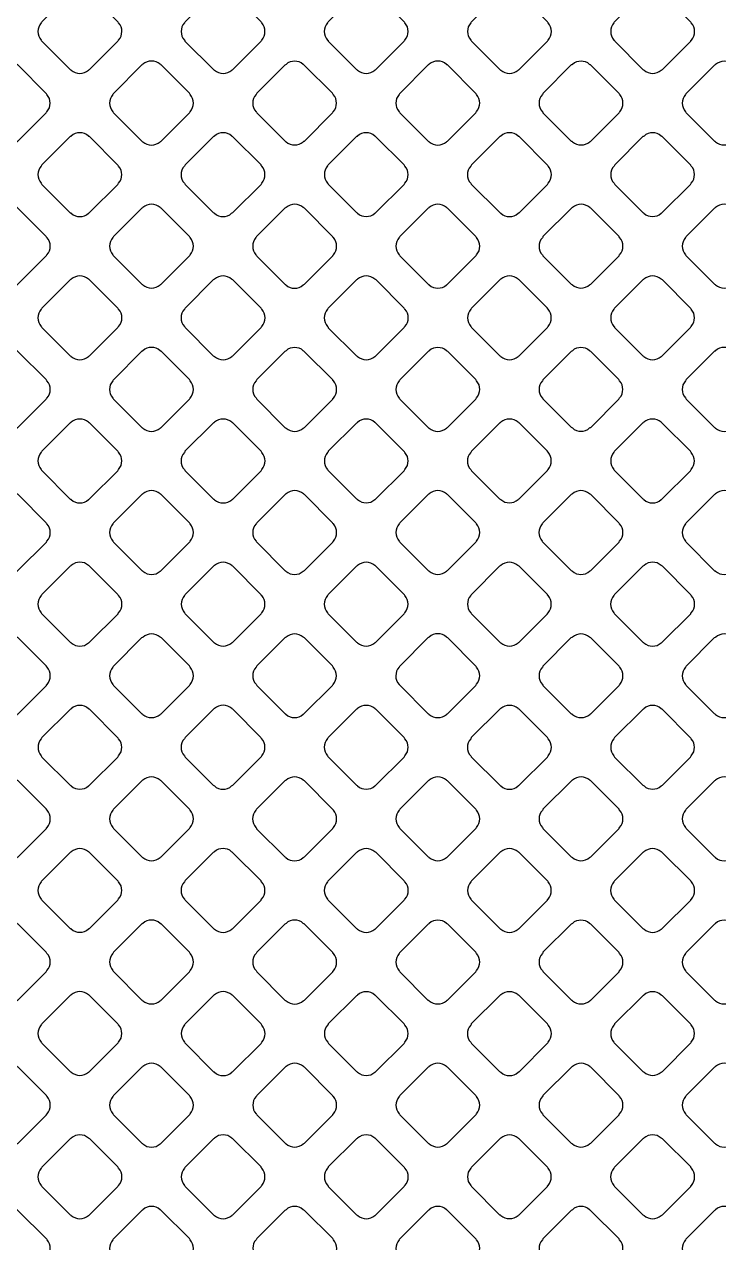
# Model space of a CAD drawing. Header units: millimetres. Extents: x 3440 to 3572, y 2 to 96.
# Drawn here: x 3533.933 to 3534.978, y 52.539 to 54.373 of the extents above; entities that cross this region are included whole.
import ezdxf

# ---------------------------------------------------------------- set-up
doc = ezdxf.new("R2010")
doc.units = ezdxf.units.MM
doc.header["$LTSCALE"] = 23.1
doc.layers.add('gbr-dxf', color=7, linetype='CONTINUOUS')

msp = doc.modelspace()

# ---------------------------------------------------------------- linework, layer by layer
at = {"layer": 'gbr-dxf', "linetype": 'Continuous'}
for points in [[(3533.9586, 54.3756, 0.378939), (3533.9586, 54.3497, -0.100154), (3533.9596, 54.348), (3534.0022, 54.3054, -0.095602), (3534.0038, 54.3045, 0.378747), (3534.0298, 54.3045, -0.09601), (3534.0314, 54.3054), (3534.0742, 54.3482, -0.095916), (3534.0751, 54.3498, 0.378952), (3534.0752, 54.3758, -0.09601), (3534.0742, 54.3774), (3534.0316, 54.42, -0.100093), (3534.0299, 54.421, 0.379112), (3534.004, 54.421, -0.096614), (3534.0023, 54.42), (3533.9596, 54.3773, -0.095895)], [(3534.1742, 54.3498, -0.082787), (3534.1751, 54.3484), (3534.2179, 54.3056, -0.096227), (3534.2195, 54.3046, 0.379422), (3534.2455, 54.3046, -0.095956), (3534.2471, 54.3056), (3534.2896, 54.3481, -0.096332), (3534.2906, 54.3497, 0.379308), (3534.2906, 54.3757, -0.095968), (3534.2896, 54.3773), (3534.247, 54.4199, -0.100093), (3534.2453, 54.4209, 0.378945), (3534.2194, 54.4209, -0.09657), (3534.2177, 54.4199), (3534.1752, 54.3774, -0.096423), (3534.1742, 54.3757, 0.378964)], [(3534.3897, 54.3757, 0.37947), (3534.3898, 54.3498, -0.100399), (3534.3908, 54.348), (3534.4333, 54.3055, -0.096627), (3534.4349, 54.3045, 0.379308), (3534.4608, 54.3045, -0.095862), (3534.4625, 54.3055), (3534.5052, 54.3482, -0.095916), (3534.5061, 54.3498, 0.379422), (3534.5061, 54.3758, -0.096723), (3534.5051, 54.3774), (3534.4626, 54.4199, -0.100519), (3534.4609, 54.4209, 0.379357), (3534.435, 54.4209, -0.096507), (3534.4333, 54.42), (3534.3907, 54.3774, -0.096527)], [(3534.6053, 54.3758, 0.37947), (3534.6053, 54.3498, -0.104392), (3534.6063, 54.348), (3534.6488, 54.3056, -0.10046), (3534.6505, 54.3046, 0.379451), (3534.6765, 54.3046, -0.096117), (3534.6781, 54.3055), (3534.7207, 54.3482, -0.095796), (3534.7217, 54.3498, 0.378633), (3534.7217, 54.3757, -0.091952), (3534.7207, 54.3773), (3534.678, 54.42, -0.095602), (3534.6764, 54.421, 0.378964), (3534.6505, 54.421, -0.095862), (3534.6488, 54.42), (3534.6063, 54.3774, -0.096423)], [(3534.8208, 54.3499, -0.108396), (3534.8219, 54.348), (3534.8643, 54.3055, -0.10417), (3534.8661, 54.3045, 0.379011), (3534.892, 54.3045, -0.09601), (3534.8937, 54.3055), (3534.9363, 54.3481, -0.096227), (3534.9373, 54.3497, 0.379422), (3534.9372, 54.3757, -0.104293), (3534.9362, 54.3775), (3534.8938, 54.4199, -0.108174), (3534.8919, 54.4209, 0.3795), (3534.866, 54.4209, -0.096614), (3534.8643, 54.4199), (3534.8218, 54.3774, -0.096539), (3534.8208, 54.3758, 0.378645)], [(3533.851, 54.242, -0.10047), (3533.852, 54.2403), (3533.8945, 54.1978, -0.096857), (3533.8962, 54.1968, 0.379237), (3533.9221, 54.1968, -0.096031), (3533.9237, 54.1978), (3533.9663, 54.2403, -0.096328), (3533.9672, 54.2419, 0.379465), (3533.9672, 54.2679, -0.096723), (3533.9663, 54.2696), (3533.9235, 54.3123, -0.083681), (3533.9221, 54.3132, 0.379731), (3533.8962, 54.3132, -0.096458), (3533.8945, 54.3122), (3533.852, 54.2696, -0.096627), (3533.851, 54.268, 0.379731)], [(3534.0664, 54.2679, 0.378889), (3534.0664, 54.242, -0.104099), (3534.0674, 54.2402), (3534.1099, 54.1977, -0.09979), (3534.1116, 54.1967, 0.379639), (3534.1376, 54.1967, -0.095956), (3534.1392, 54.1977), (3534.1819, 54.2403, -0.096332), (3534.1828, 54.242, 0.379451), (3534.1828, 54.2679, -0.10824), (3534.1818, 54.2698), (3534.1393, 54.3123, -0.095895), (3534.1377, 54.3133, 0.378645), (3534.1118, 54.3133, -0.096355), (3534.1101, 54.3123), (3534.0674, 54.2696, -0.096206)], [(3534.282, 54.242, -0.091954), (3534.283, 54.2405), (3534.3257, 54.1977, -0.087638), (3534.3272, 54.1968, 0.379308), (3534.3531, 54.1968, -0.095862), (3534.3548, 54.1978), (3534.3973, 54.2403, -0.095916), (3534.3983, 54.242, 0.378952), (3534.3983, 54.2679, -0.103884), (3534.3973, 54.2697), (3534.3547, 54.3122, -0.092398), (3534.3531, 54.3132, 0.37947), (3534.3272, 54.3132, -0.096723), (3534.3255, 54.3122), (3534.283, 54.2697, -0.096857), (3534.282, 54.268, 0.379731)], [(3534.4974, 54.2679, 0.379605), (3534.4974, 54.242, -0.092348), (3534.4984, 54.2404), (3534.5412, 54.1976, -0.088202), (3534.5426, 54.1967, 0.37981), (3534.5686, 54.1967, -0.095956), (3534.5702, 54.1977), (3534.613, 54.2404, -0.096332), (3534.6139, 54.2421, 0.37981), (3534.6139, 54.268, -0.088442), (3534.613, 54.2695), (3534.5703, 54.3123, -0.092898), (3534.5687, 54.3132, 0.379297), (3534.5428, 54.3133, -0.096367), (3534.5411, 54.3123), (3534.4984, 54.2696, -0.096328)], [(3534.713, 54.2679, 0.379347), (3534.713, 54.242, -0.091954), (3534.714, 54.2404), (3534.7566, 54.1978, -0.104264), (3534.7584, 54.1968, 0.379451), (3534.7843, 54.1968, -0.096117), (3534.786, 54.1977), (3534.8286, 54.2404, -0.095895), (3534.8295, 54.242, 0.378647), (3534.8295, 54.2679, -0.087248), (3534.8286, 54.2694), (3534.7857, 54.3123, -0.091631), (3534.7842, 54.3132, 0.378338), (3534.7583, 54.3132, -0.096377), (3534.7566, 54.3123), (3534.714, 54.2696, -0.096539)], [(3534.9286, 54.242, -0.100428), (3534.9296, 54.2403), (3534.9721, 54.1978, -0.096842), (3534.9738, 54.1968, 0.379465), (3534.9997, 54.1968, -0.096103), (3535.0014, 54.1978), (3535.044, 54.2404, -0.095819), (3535.045, 54.2421, 0.37981), (3535.045, 54.268, -0.096458), (3535.044, 54.2697), (3535.0015, 54.3121, -0.100824), (3534.9998, 54.3131, 0.379731), (3534.9739, 54.3131, -0.096723), (3534.9722, 54.3122), (3534.9296, 54.2696, -0.096857), (3534.9286, 54.2679, 0.379297)], [(3533.9587, 54.1343, -0.096259), (3533.9597, 54.1326), (3534.0024, 54.0899, -0.092187), (3534.0039, 54.089, 0.379201), (3534.0299, 54.089, -0.095956), (3534.0315, 54.09), (3534.0741, 54.1326, -0.096332), (3534.0751, 54.1342, 0.37981), (3534.0751, 54.1602, -0.084073), (3534.0742, 54.1616), (3534.0313, 54.2045, -0.088334), (3534.0298, 54.2054, 0.379357), (3534.0039, 54.2054, -0.096507), (3534.0023, 54.2044), (3533.9597, 54.1619, -0.096527), (3533.9587, 54.1602, 0.379112)], [(3534.1742, 54.1342, -0.107999), (3534.1753, 54.1324), (3534.2176, 54.0901, -0.104691), (3534.2194, 54.089, 0.379237), (3534.2453, 54.089, -0.09601), (3534.247, 54.09), (3534.2896, 54.1326, -0.096227), (3534.2906, 54.1343, 0.379465), (3534.2906, 54.1602, -0.104293), (3534.2896, 54.162), (3534.2473, 54.2043, -0.108174), (3534.2454, 54.2054, 0.379731), (3534.2194, 54.2054, -0.096723), (3534.2178, 54.2044), (3534.1752, 54.1619, -0.096857), (3534.1742, 54.1602, 0.379731)], [(3534.3898, 54.1603, 0.378889), (3534.3898, 54.1343, -0.096117), (3534.3908, 54.1327), (3534.4334, 54.09, -0.092126), (3534.435, 54.0891, 0.379413), (3534.4609, 54.0891, -0.096367), (3534.4626, 54.09), (3534.5051, 54.1326, -0.095895), (3534.5061, 54.1342, 0.379201), (3534.5061, 54.1602, -0.10047), (3534.5051, 54.1619), (3534.4626, 54.2043, -0.10399), (3534.4608, 54.2054, 0.379297), (3534.4349, 54.2054, -0.096367), (3534.4332, 54.2044), (3534.3907, 54.1619, -0.095997)], [(3534.6052, 54.1342, -0.087784), (3534.6061, 54.1327), (3534.6488, 54.09, -0.100151), (3534.6505, 54.089, 0.37981), (3534.6765, 54.089, -0.095956), (3534.6781, 54.0899), (3534.7208, 54.1326, -0.096332), (3534.7217, 54.1342, 0.37981), (3534.7217, 54.1602, -0.092523), (3534.7208, 54.1617), (3534.6781, 54.2044, -0.096857), (3534.6765, 54.2054, 0.379731), (3534.6505, 54.2054, -0.096458), (3534.6488, 54.2044), (3534.6062, 54.1618, -0.096627), (3534.6052, 54.1601, 0.379731)], [(3534.8209, 54.1602, 0.37947), (3534.8209, 54.1342, -0.104392), (3534.8219, 54.1324), (3534.8643, 54.0901, -0.100151), (3534.866, 54.0891, 0.37981), (3534.892, 54.0891, -0.095956), (3534.8936, 54.09), (3534.9362, 54.1326, -0.096332), (3534.9372, 54.1343, 0.379092), (3534.9372, 54.1602, -0.09119), (3534.9363, 54.1617), (3534.8936, 54.2044, -0.095488), (3534.892, 54.2054, 0.37905), (3534.8661, 54.2054, -0.095968), (3534.8644, 54.2044), (3534.8219, 54.1618, -0.096857)], [(3533.8509, 54.0524, 0.379605), (3533.8509, 54.0265, -0.096625), (3533.8519, 54.0248), (3533.8945, 53.9822, -0.092233), (3533.8961, 53.9812, 0.37981), (3533.9221, 53.9812, -0.095956), (3533.9237, 53.9822), (3533.9663, 54.0248, -0.096332), (3533.9673, 54.0265, 0.37981), (3533.9673, 54.0524, -0.10047), (3533.9663, 54.0542), (3533.9237, 54.0968, -0.088202), (3533.9222, 54.0977, 0.379297), (3533.8962, 54.0977, -0.096217), (3533.8946, 54.0968), (3533.8519, 54.0541, -0.096527)], [(3534.0665, 54.0525, 0.37947), (3534.0665, 54.0265, -0.100399), (3534.0675, 54.0248), (3534.11, 53.9823, -0.096627), (3534.1117, 53.9813, 0.379308), (3534.1376, 53.9813, -0.095862), (3534.1393, 53.9823), (3534.1818, 54.0248, -0.095916), (3534.1828, 54.0264, 0.379422), (3534.1828, 54.0524, -0.096723), (3534.1818, 54.054), (3534.139, 54.0968, -0.083681), (3534.1376, 54.0976, 0.379357), (3534.1117, 54.0977, -0.096507), (3534.1101, 54.0967), (3534.0675, 54.0541, -0.096527)], [(3534.2819, 54.0524, 0.37947), (3534.2819, 54.0265, -0.103917), (3534.283, 54.0247), (3534.3254, 53.9822, -0.10046), (3534.3271, 53.9812, 0.37981), (3534.3531, 53.9812, -0.096625), (3534.3548, 53.9822), (3534.3974, 54.0248, -0.096111), (3534.3984, 54.0265, 0.379308), (3534.3984, 54.0524, -0.108121), (3534.3973, 54.0543), (3534.3548, 54.0968, -0.096527), (3534.3532, 54.0977, 0.379), (3534.3273, 54.0978, -0.095862), (3534.3256, 54.0968), (3534.2829, 54.0541, -0.096328)], [(3534.4975, 54.0265, -0.087613), (3534.4984, 54.025), (3534.5414, 53.982, -0.083), (3534.5428, 53.9812, 0.37889), (3534.5687, 53.9812, -0.096117), (3534.5704, 53.9822), (3534.613, 54.0248, -0.095895), (3534.614, 54.0264, 0.379201), (3534.6139, 54.0524, -0.092348), (3534.613, 54.0539), (3534.5703, 54.0966, -0.096111), (3534.5687, 54.0976, 0.379731), (3534.5427, 54.0976, -0.096458), (3534.541, 54.0966), (3534.4985, 54.0541, -0.096627), (3534.4975, 54.0525, 0.3795)], [(3534.713, 54.0263, -0.087848), (3534.7139, 54.0249), (3534.7565, 53.9823, -0.10046), (3534.7582, 53.9813, 0.37981), (3534.7842, 53.9813, -0.096625), (3534.7858, 53.9822), (3534.8285, 54.0249, -0.096111), (3534.8294, 54.0265, 0.37981), (3534.8294, 54.0525, -0.092418), (3534.8285, 54.0541), (3534.7859, 54.0966, -0.096857), (3534.7843, 54.0976, 0.379731), (3534.7583, 54.0976, -0.096458), (3534.7567, 54.0966), (3534.714, 54.054, -0.096627), (3534.713, 54.0523, 0.379731)], [(3534.9285, 54.0524, 0.379347), (3534.9286, 54.0265, -0.096625), (3534.9295, 54.0248), (3534.9721, 53.9823, -0.092233), (3534.9737, 53.9813, 0.379308), (3534.9996, 53.9813, -0.09601), (3535.0013, 53.9823), (3535.044, 54.025, -0.096227), (3535.045, 54.0266, 0.37874), (3535.045, 54.0526, -0.08282), (3535.0441, 54.0539), (3535.0012, 54.0968, -0.087742), (3534.9997, 54.0977, 0.378338), (3534.9738, 54.0977, -0.096025), (3534.9722, 54.0968), (3534.9295, 54.0541, -0.095895)], [(3533.9586, 53.9446, 0.379249), (3533.9587, 53.9187, -0.092348), (3533.9596, 53.9171), (3534.0023, 53.8744, -0.088334), (3534.0038, 53.8735, 0.379237), (3534.0298, 53.8734, -0.096031), (3534.0314, 53.8744), (3534.0742, 53.9172, -0.095585), (3534.0752, 53.9188, 0.379011), (3534.0752, 53.9447, -0.087946), (3534.0742, 53.9462), (3534.0315, 53.989, -0.092398), (3534.0299, 53.9899, 0.379112), (3534.004, 53.9899, -0.096614), (3534.0023, 53.989), (3533.9596, 53.9463, -0.096195)], [(3534.1742, 53.9447, 0.379605), (3534.1742, 53.9187, -0.092348), (3534.1752, 53.9172), (3534.2177, 53.8746, -0.10399), (3534.2195, 53.8736, 0.37981), (3534.2455, 53.8736, -0.095956), (3534.2471, 53.8745), (3534.2896, 53.917, -0.096332), (3534.2906, 53.9187, 0.37981), (3534.2906, 53.9447, -0.088442), (3534.2897, 53.9461), (3534.2469, 53.9889, -0.092898), (3534.2453, 53.9899, 0.379297), (3534.2194, 53.9899, -0.096367), (3534.2177, 53.9889), (3534.1752, 53.9463, -0.096328)], [(3534.3897, 53.9447, 0.37947), (3534.3898, 53.9187, -0.107999), (3534.3908, 53.9168), (3534.4332, 53.8745, -0.104264), (3534.435, 53.8734, 0.37981), (3534.461, 53.8734, -0.096625), (3534.4626, 53.8744), (3534.5052, 53.917, -0.096111), (3534.5062, 53.9187, 0.379308), (3534.5062, 53.9446, -0.104256), (3534.5052, 53.9464), (3534.4628, 53.9888, -0.108196), (3534.4609, 53.9899, 0.379), (3534.435, 53.9899, -0.095968), (3534.4333, 53.9889), (3534.3907, 53.9463, -0.096527)], [(3534.6053, 53.9187, -0.083226), (3534.6062, 53.9173), (3534.6489, 53.8745, -0.095895), (3534.6506, 53.8735, 0.378747), (3534.6765, 53.8735, -0.09601), (3534.6781, 53.8745), (3534.7207, 53.9171, -0.096227), (3534.7216, 53.9187, 0.379422), (3534.7216, 53.9447, -0.096458), (3534.7206, 53.9463), (3534.6782, 53.9888, -0.100499), (3534.6765, 53.9898, 0.379731), (3534.6505, 53.9898, -0.096458), (3534.6488, 53.9888), (3534.6063, 53.9463, -0.096627), (3534.6053, 53.9446, 0.3795)], [(3534.8208, 53.9447, 0.378939), (3534.8208, 53.9187, -0.100082), (3534.8218, 53.917), (3534.8643, 53.8745, -0.096227), (3534.8659, 53.8735, 0.379201), (3534.8919, 53.8735, -0.095956), (3534.8935, 53.8745), (3534.9361, 53.9171, -0.096111), (3534.9371, 53.9188, 0.37981), (3534.9371, 53.9448, -0.096458), (3534.9361, 53.9464), (3534.8937, 53.9889, -0.100824), (3534.8919, 53.9899, 0.3795), (3534.866, 53.9899, -0.096614), (3534.8643, 53.9889), (3534.8217, 53.9463, -0.096539)], [(3533.851, 53.811, -0.09253), (3533.8519, 53.8094), (3533.8947, 53.7667, -0.088207), (3533.8962, 53.7658, 0.379308), (3533.9221, 53.7658, -0.095862), (3533.9237, 53.7667), (3533.9663, 53.8093, -0.095916), (3533.9673, 53.8109, 0.378952), (3533.9673, 53.8368, -0.103884), (3533.9662, 53.8386), (3533.9237, 53.8812, -0.092398), (3533.9221, 53.8821, 0.37947), (3533.8962, 53.8821, -0.096723), (3533.8945, 53.8811), (3533.852, 53.8386, -0.096857), (3533.851, 53.837, 0.379731)], [(3534.0664, 53.8369, 0.37947), (3534.0664, 53.8109, -0.096625), (3534.0674, 53.8093), (3534.1101, 53.7666, -0.092233), (3534.1116, 53.7657, 0.37981), (3534.1376, 53.7657, -0.095956), (3534.1392, 53.7667), (3534.1819, 53.8093, -0.096332), (3534.1828, 53.8109, 0.379308), (3534.1829, 53.8369, -0.100076), (3534.1819, 53.8386), (3534.1392, 53.8813, -0.087865), (3534.1377, 53.8822, 0.379), (3534.1117, 53.8822, -0.095968), (3534.1101, 53.8813), (3534.0674, 53.8385, -0.096423)], [(3534.282, 53.811, -0.10047), (3534.283, 53.8093), (3534.3256, 53.7667, -0.096111), (3534.3273, 53.7657, 0.37981), (3534.3532, 53.7657, -0.095956), (3534.3549, 53.7667), (3534.3974, 53.8092, -0.096332), (3534.3984, 53.8108, 0.37981), (3534.3984, 53.8368, -0.096723), (3534.3974, 53.8384), (3534.3546, 53.8812, -0.083681), (3534.3532, 53.8821, 0.379731), (3534.3272, 53.8821, -0.096458), (3534.3255, 53.8811), (3534.283, 53.8386, -0.096627), (3534.282, 53.837, 0.379731)], [(3534.4975, 53.8368, 0.37947), (3534.4975, 53.8108, -0.099964), (3534.4985, 53.8091), (3534.541, 53.7667, -0.096111), (3534.5426, 53.7657, 0.37981), (3534.5686, 53.7657, -0.095956), (3534.5702, 53.7667), (3534.613, 53.8094, -0.096332), (3534.6139, 53.811, 0.379308), (3534.614, 53.837, -0.095968), (3534.613, 53.8386), (3534.5705, 53.8811, -0.10077), (3534.5688, 53.8821, 0.379), (3534.5428, 53.8821, -0.095968), (3534.5412, 53.8812), (3534.4985, 53.8384, -0.096527)], [(3534.713, 53.8369, 0.379249), (3534.713, 53.8109, -0.083317), (3534.7139, 53.8095), (3534.7566, 53.7669, -0.096111), (3534.7582, 53.7659, 0.379308), (3534.7842, 53.7659, -0.09601), (3534.7858, 53.7668), (3534.8284, 53.8094, -0.095916), (3534.8293, 53.811, 0.379422), (3534.8293, 53.837, -0.096625), (3534.8283, 53.8386), (3534.7859, 53.8811, -0.100476), (3534.7841, 53.8821, 0.3795), (3534.7582, 53.8821, -0.096614), (3534.7565, 53.8811), (3534.714, 53.8385, -0.096195)], [(3534.9284, 53.8369, 0.378939), (3534.9284, 53.811, -0.092029), (3534.9294, 53.8094), (3534.9722, 53.7666, -0.087648), (3534.9737, 53.7657, 0.379201), (3534.9996, 53.7657, -0.095956), (3535.0013, 53.7667), (3535.044, 53.8094, -0.096332), (3535.045, 53.811, 0.37981), (3535.045, 53.837, -0.088442), (3535.0441, 53.8385), (3535.0013, 53.8813, -0.092289), (3534.9997, 53.8822, 0.3795), (3534.9737, 53.8822, -0.096614), (3534.9721, 53.8813), (3534.9294, 53.8386, -0.096195)], [(3533.9587, 53.7292, 0.379605), (3533.9587, 53.7032, -0.088014), (3533.9596, 53.7017), (3534.0025, 53.6589, -0.083733), (3534.0039, 53.658, 0.37981), (3534.0299, 53.658, -0.096625), (3534.0315, 53.659), (3534.0741, 53.7015, -0.096111), (3534.0751, 53.7032, 0.37981), (3534.0751, 53.7292, -0.09253), (3534.0741, 53.7307), (3534.0315, 53.7734, -0.096627), (3534.0298, 53.7744, 0.379297), (3534.0039, 53.7744, -0.096355), (3534.0023, 53.7734), (3533.9597, 53.7308, -0.096423)], [(3534.1742, 53.7031, -0.087784), (3534.1751, 53.7016), (3534.2178, 53.6589, -0.100151), (3534.2195, 53.6579, 0.37981), (3534.2455, 53.6579, -0.095956), (3534.2471, 53.6589), (3534.2897, 53.7015, -0.096332), (3534.2907, 53.7032, 0.37981), (3534.2907, 53.7291, -0.092348), (3534.2898, 53.7307), (3534.2471, 53.7734, -0.096111), (3534.2454, 53.7744, 0.379731), (3534.2194, 53.7744, -0.096458), (3534.2178, 53.7734), (3534.1751, 53.7307, -0.096627), (3534.1742, 53.7291, 0.379731)], [(3534.3898, 53.7031, -0.092139), (3534.3907, 53.7016), (3534.4332, 53.6591, -0.104264), (3534.435, 53.6581, 0.37981), (3534.461, 53.6581, -0.096625), (3534.4626, 53.659), (3534.5051, 53.7015, -0.096111), (3534.5061, 53.7032, 0.37981), (3534.5061, 53.7291, -0.088014), (3534.5052, 53.7306), (3534.4625, 53.7733, -0.092623), (3534.4609, 53.7743, 0.379731), (3534.435, 53.7743, -0.096458), (3534.4333, 53.7733), (3534.3908, 53.7307, -0.096627), (3534.3898, 53.7291, 0.379731)], [(3534.6052, 53.7031, -0.096625), (3534.6062, 53.7015), (3534.6485, 53.6591, -0.107961), (3534.6504, 53.6581, 0.37981), (3534.6764, 53.6581, -0.095956), (3534.678, 53.659), (3534.7206, 53.7017, -0.096332), (3534.7216, 53.7033, 0.37981), (3534.7216, 53.7293, -0.10047), (3534.7206, 53.731), (3534.6782, 53.7734, -0.10399), (3534.6765, 53.7744, 0.379731), (3534.6505, 53.7744, -0.096458), (3534.6488, 53.7734), (3534.6062, 53.7307, -0.096627), (3534.6052, 53.7291, 0.379731)], [(3534.8208, 53.7033, -0.096625), (3534.8218, 53.7017), (3534.8645, 53.659, -0.092072), (3534.866, 53.658, 0.379451), (3534.892, 53.658, -0.096117), (3534.8936, 53.659), (3534.9362, 53.7015, -0.095796), (3534.9371, 53.7032, 0.378779), (3534.9371, 53.7291, -0.099971), (3534.9361, 53.7308), (3534.8936, 53.7733, -0.104677), (3534.8918, 53.7744, 0.37947), (3534.8659, 53.7744, -0.096458), (3534.8642, 53.7734), (3534.8218, 53.7309, -0.096627), (3534.8208, 53.7293, 0.379731)], [(3533.8509, 53.6214, 0.379605), (3533.8509, 53.5954, -0.103917), (3533.8519, 53.5936), (3533.8944, 53.5512, -0.10046), (3533.8961, 53.5502, 0.379451), (3533.9221, 53.5502, -0.096117), (3533.9237, 53.5511), (3533.9664, 53.5938, -0.095796), (3533.9673, 53.5954, 0.37889), (3533.9673, 53.6214, -0.107922), (3533.9663, 53.6232), (3533.9238, 53.6657, -0.095796), (3533.9222, 53.6667, 0.378645), (3533.8962, 53.6667, -0.09657), (3533.8946, 53.6657), (3533.8519, 53.623, -0.096423)], [(3534.0665, 53.5955, -0.09253), (3534.0675, 53.5939), (3534.1103, 53.5511, -0.088207), (3534.1118, 53.5502, 0.37981), (3534.1377, 53.5502, -0.096625), (3534.1394, 53.5512), (3534.1819, 53.5937, -0.096111), (3534.1828, 53.5953, 0.37981), (3534.1828, 53.6213, -0.104293), (3534.1818, 53.6231), (3534.1392, 53.6657, -0.092289), (3534.1376, 53.6666, 0.379731), (3534.1117, 53.6666, -0.096723), (3534.11, 53.6656), (3534.0675, 53.6231, -0.096857), (3534.0665, 53.6214, 0.379731)], [(3534.282, 53.5953, -0.096625), (3534.283, 53.5937), (3534.3256, 53.5511, -0.092072), (3534.3271, 53.5502, 0.37981), (3534.3531, 53.5502, -0.096625), (3534.3548, 53.5512), (3534.3974, 53.5938, -0.096111), (3534.3984, 53.5954, 0.37981), (3534.3984, 53.6214, -0.100585), (3534.3973, 53.6231), (3534.3548, 53.6657, -0.088202), (3534.3533, 53.6666, 0.379731), (3534.3273, 53.6666, -0.096458), (3534.3257, 53.6656), (3534.283, 53.623, -0.096627), (3534.282, 53.6213, 0.379731)], [(3534.4975, 53.6214, 0.378939), (3534.4975, 53.5955, -0.096117), (3534.4985, 53.5938), (3534.5411, 53.5512, -0.092187), (3534.5427, 53.5503, 0.379201), (3534.5686, 53.5503, -0.095956), (3534.5702, 53.5513), (3534.6128, 53.5939, -0.096111), (3534.6138, 53.5955, 0.37981), (3534.6138, 53.6215, -0.083792), (3534.6129, 53.6229), (3534.5701, 53.6657, -0.088207), (3534.5687, 53.6666, 0.3795), (3534.5427, 53.6666, -0.096614), (3534.5411, 53.6656), (3534.4985, 53.623, -0.096539)], [(3534.7129, 53.5954, -0.096625), (3534.7139, 53.5938), (3534.7564, 53.5513, -0.107817), (3534.7582, 53.5502, 0.37981), (3534.7842, 53.5502, -0.096625), (3534.7858, 53.5512), (3534.8285, 53.5938, -0.096111), (3534.8294, 53.5955, 0.37981), (3534.8294, 53.6214, -0.100399), (3534.8284, 53.6232), (3534.7859, 53.6657, -0.10437), (3534.7841, 53.6667, 0.379731), (3534.7582, 53.6667, -0.096458), (3534.7565, 53.6657), (3534.7139, 53.623, -0.096627), (3534.7129, 53.6214, 0.379731)], [(3534.9286, 53.5954, -0.087784), (3534.9295, 53.594), (3534.9724, 53.551, -0.083651), (3534.9738, 53.5502, 0.37981), (3534.9998, 53.5502, -0.095956), (3535.0014, 53.5511), (3535.044, 53.5937, -0.096332), (3535.045, 53.5954, 0.37981), (3535.045, 53.6213, -0.092348), (3535.044, 53.6229), (3535.0013, 53.6656, -0.096111), (3534.9997, 53.6666, 0.379731), (3534.9737, 53.6666, -0.096458), (3534.9721, 53.6656), (3534.9295, 53.6231, -0.096627), (3534.9286, 53.6214, 0.379731)], [(3533.9586, 53.5136, 0.37947), (3533.9587, 53.4876, -0.099964), (3533.9597, 53.4859), (3534.0022, 53.4433, -0.09904), (3534.0039, 53.4423, 0.378858), (3534.0299, 53.4423, -0.095527), (3534.0315, 53.4433), (3534.0743, 53.4861, -0.095796), (3534.0752, 53.4877, 0.379292), (3534.0752, 53.5136, -0.096625), (3534.0742, 53.5153), (3534.0316, 53.5579, -0.100151), (3534.0299, 53.5589, 0.379357), (3534.004, 53.5589, -0.096507), (3534.0023, 53.5579), (3533.9596, 53.5152, -0.096527)], [(3534.1743, 53.4877, -0.095866), (3534.1753, 53.4861), (3534.2179, 53.4435, -0.095602), (3534.2195, 53.4425, 0.378906), (3534.2454, 53.4425, -0.095506), (3534.2471, 53.4435), (3534.2896, 53.486, -0.095796), (3534.2906, 53.4876, 0.379292), (3534.2906, 53.5136, -0.100902), (3534.2895, 53.5153), (3534.2472, 53.5577, -0.104691), (3534.2454, 53.5587, 0.379731), (3534.2194, 53.5587, -0.096723), (3534.2178, 53.5577), (3534.1753, 53.5153, -0.096857), (3534.1744, 53.5136, 0.379412)], [(3534.3897, 53.4877, -0.099534), (3534.3907, 53.486), (3534.4333, 53.4434, -0.091364), (3534.4349, 53.4425, 0.378943), (3534.4608, 53.4425, -0.09527), (3534.4624, 53.4434), (3534.5051, 53.4862, -0.095798), (3534.5061, 53.4878, 0.378386), (3534.5061, 53.5137, -0.096238), (3534.5051, 53.5153), (3534.4626, 53.5578, -0.10077), (3534.4609, 53.5588, 0.379), (3534.435, 53.5589, -0.095968), (3534.4333, 53.5579), (3534.3907, 53.5153, -0.096527), (3534.3897, 53.5136, 0.379023)], [(3534.6052, 53.4878, -0.103681), (3534.6062, 53.4861), (3534.6488, 53.4435, -0.103498), (3534.6506, 53.4425, 0.378906), (3534.6765, 53.4425, -0.095506), (3534.6781, 53.4435), (3534.7206, 53.486, -0.095796), (3534.7216, 53.4876, 0.379292), (3534.7216, 53.5136, -0.092636), (3534.7206, 53.5152), (3534.6779, 53.5579, -0.096627), (3534.6763, 53.5588, 0.3795), (3534.6503, 53.5588, -0.096614), (3534.6487, 53.5579), (3534.6062, 53.5154, -0.096527), (3534.6052, 53.5137, 0.378364)], [(3534.8207, 53.4877, -0.103506), (3534.8218, 53.4859), (3534.8643, 53.4433, -0.09904), (3534.866, 53.4423, 0.378894), (3534.892, 53.4423, -0.095506), (3534.8936, 53.4433), (3534.9363, 53.486, -0.095796), (3534.9372, 53.4876, 0.379292), (3534.9372, 53.5136, -0.108361), (3534.9362, 53.5154), (3534.8937, 53.5579, -0.096857), (3534.892, 53.5589, 0.379357), (3534.8661, 53.5589, -0.096507), (3534.8644, 53.558), (3534.8217, 53.5153, -0.096527), (3534.8207, 53.5136, 0.379023)], [(3533.8509, 53.3799, -0.091558), (3533.8519, 53.3783), (3533.8945, 53.3357, -0.104018), (3533.8963, 53.3347, 0.379731), (3533.9223, 53.3347, -0.095865), (3533.9239, 53.3357), (3533.9664, 53.3782, -0.095628), (3533.9674, 53.3798, 0.379731), (3533.9674, 53.4058, -0.087748), (3533.9664, 53.4073), (3533.924, 53.4497, -0.095886), (3533.922, 53.4509, 0.379617), (3533.8962, 53.4509, -0.099022), (3533.8941, 53.4497), (3533.8519, 53.4075, -0.096266), (3533.8509, 53.4059, 0.379731)], [(3534.0665, 53.3798, -0.103612), (3534.0675, 53.378), (3534.1099, 53.3357, -0.09979), (3534.1116, 53.3347, 0.379731), (3534.1376, 53.3347, -0.09572), (3534.1392, 53.3356), (3534.1819, 53.3783, -0.095916), (3534.1828, 53.3799, 0.379731), (3534.1828, 53.4059, -0.107762), (3534.1818, 53.4077), (3534.1398, 53.4497, -0.098954), (3534.1377, 53.451, 0.379525), (3534.1119, 53.451, -0.099214), (3534.1098, 53.4497), (3534.0675, 53.4074, -0.096266), (3534.0665, 53.4058, 0.379731)], [(3534.282, 53.38, -0.091663), (3534.283, 53.3784), (3534.3257, 53.3357, -0.086956), (3534.3271, 53.3348, 0.379731), (3534.3531, 53.3348, -0.095756), (3534.3547, 53.3358), (3534.3973, 53.3783, -0.095628), (3534.3982, 53.3799, 0.379731), (3534.3982, 53.4059, -0.104215), (3534.3972, 53.4077), (3534.3551, 53.4498, -0.095886), (3534.3531, 53.451, 0.379525), (3534.3273, 53.451, -0.099214), (3534.3252, 53.4497), (3534.283, 53.4076, -0.096266), (3534.282, 53.4059, 0.379731)], [(3534.4973, 53.3799, -0.08701), (3534.4983, 53.3785), (3534.541, 53.3357, -0.099696), (3534.5427, 53.3347, 0.379287), (3534.5687, 53.3347, -0.095612), (3534.5703, 53.3357), (3534.613, 53.3783, -0.095602), (3534.6139, 53.38, 0.379293), (3534.6139, 53.4059, -0.091954), (3534.613, 53.4075), (3534.5705, 53.4499, -0.091168), (3534.5686, 53.4511, 0.379961), (3534.5427, 53.4511, -0.092718), (3534.5407, 53.4499), (3534.4983, 53.4075, -0.096111), (3534.4974, 53.4059, 0.379289)], [(3534.713, 53.3799, -0.091558), (3534.714, 53.3783), (3534.7566, 53.3357, -0.104584), (3534.7584, 53.3347, 0.379672), (3534.7843, 53.3347, -0.095612), (3534.7859, 53.3357), (3534.8285, 53.3782, -0.095602), (3534.8295, 53.3798, 0.378906), (3534.8295, 53.4058, -0.087191), (3534.8286, 53.4073), (3534.786, 53.4498, -0.093481), (3534.784, 53.451, 0.378975), (3534.7583, 53.4509, -0.099382), (3534.7561, 53.4497), (3534.714, 53.4075, -0.096266), (3534.713, 53.4059, 0.379731)], [(3534.9285, 53.4057, 0.379293), (3534.9285, 53.3798, -0.096119), (3534.9295, 53.3781), (3534.9719, 53.3358, -0.107475), (3534.9737, 53.3347, 0.379731), (3534.9997, 53.3347, -0.09572), (3535.0014, 53.3357), (3535.044, 53.3783, -0.096214), (3535.045, 53.38, 0.379672), (3535.045, 53.4059, -0.099645), (3535.044, 53.4076), (3535.0019, 53.4497, -0.105033), (3534.9997, 53.4509, 0.378431), (3534.974, 53.451, -0.098463), (3534.9718, 53.4497), (3534.9295, 53.4074, -0.095796)], [(3533.9588, 53.2721, -0.091663), (3533.9597, 53.2705), (3534.0022, 53.228, -0.103446), (3534.004, 53.227, 0.379731), (3534.0299, 53.227, -0.096265), (3534.0316, 53.228), (3534.0741, 53.2705, -0.095916), (3534.0751, 53.2721, 0.379731), (3534.0751, 53.2981, -0.087549), (3534.0741, 53.2996), (3534.0315, 53.3423, -0.091913), (3534.0299, 53.3432, 0.379731), (3534.0039, 53.3432, -0.09572), (3534.0023, 53.3422), (3533.9597, 53.2997, -0.096266), (3533.9588, 53.2981, 0.379731)], [(3534.1742, 53.2721, -0.103506), (3534.1752, 53.2704), (3534.2176, 53.2279, -0.100039), (3534.2193, 53.2269, 0.379287), (3534.2453, 53.2269, -0.095612), (3534.2469, 53.2279), (3534.2896, 53.2706, -0.095394), (3534.2906, 53.2722, 0.379293), (3534.2905, 53.2982, -0.107426), (3534.2895, 53.3), (3534.2471, 53.3424, -0.095958), (3534.2455, 53.3434, 0.379731), (3534.2195, 53.3434, -0.09572), (3534.2179, 53.3424), (3534.1752, 53.2997, -0.096332), (3534.1742, 53.2981, 0.379289)], [(3534.3897, 53.2723, -0.096265), (3534.3907, 53.2706), (3534.4334, 53.2279, -0.091703), (3534.435, 53.227, 0.379731), (3534.461, 53.227, -0.096265), (3534.4626, 53.228), (3534.5051, 53.2705, -0.095916), (3534.5061, 53.2721, 0.379731), (3534.5061, 53.2981, -0.100082), (3534.5051, 53.2998), (3534.4626, 53.3423, -0.103868), (3534.4608, 53.3433, 0.379731), (3534.4348, 53.3433, -0.096265), (3534.4332, 53.3423), (3534.3907, 53.2999, -0.095916), (3534.3897, 53.2983, 0.379731)], [(3534.6052, 53.2721, -0.087343), (3534.6061, 53.2706), (3534.6488, 53.2279, -0.099711), (3534.6506, 53.2269, 0.379293), (3534.6765, 53.2269, -0.095956), (3534.6781, 53.2279), (3534.7208, 53.2705, -0.096266), (3534.7217, 53.2721, 0.379731), (3534.7217, 53.2981, -0.091558), (3534.7208, 53.2997), (3534.6781, 53.3424, -0.096332), (3534.6765, 53.3433, 0.379289), (3534.6505, 53.3434, -0.095506), (3534.6489, 53.3424), (3534.6061, 53.2997, -0.095935), (3534.6052, 53.298, 0.379287)], [(3534.8208, 53.2721, -0.091745), (3534.8218, 53.2705), (3534.8643, 53.228, -0.104018), (3534.8661, 53.227, 0.379731), (3534.892, 53.227, -0.09572), (3534.8937, 53.228), (3534.9362, 53.2705, -0.096266), (3534.9371, 53.2721, 0.379731), (3534.9371, 53.2981, -0.087372), (3534.9362, 53.2996), (3534.8935, 53.3423, -0.091437), (3534.892, 53.3432, 0.379731), (3534.866, 53.3432, -0.096265), (3534.8644, 53.3422), (3534.8218, 53.2997, -0.095916), (3534.8208, 53.2981, 0.379731)], [(3533.8511, 53.1644, -0.099534), (3533.8521, 53.1627), (3533.8946, 53.1202, -0.095602), (3533.8962, 53.1192, 0.378943), (3533.9222, 53.1192, -0.095866), (3533.9238, 53.1202), (3533.9664, 53.1628, -0.095585), (3533.9674, 53.1644, 0.379324), (3533.9674, 53.1904, -0.095612), (3533.9664, 53.192), (3533.9239, 53.2345, -0.099711), (3533.9222, 53.2355, 0.378858), (3533.8962, 53.2355, -0.095506), (3533.8946, 53.2345), (3533.852, 53.192, -0.095602), (3533.8511, 53.1904, 0.378858)], [(3534.0665, 53.1644, -0.091685), (3534.0674, 53.1628), (3534.1099, 53.1203, -0.103446), (3534.1117, 53.1193, 0.379731), (3534.1376, 53.1193, -0.095756), (3534.1393, 53.1203), (3534.1818, 53.1628, -0.095628), (3534.1828, 53.1644, 0.379731), (3534.1828, 53.1904, -0.087748), (3534.1818, 53.1919), (3534.1392, 53.2346, -0.091964), (3534.1376, 53.2355, 0.379731), (3534.1116, 53.2355, -0.096265), (3534.11, 53.2345), (3534.0674, 53.192, -0.095916), (3534.0665, 53.1904, 0.379731)], [(3534.2819, 53.1644, -0.103834), (3534.2829, 53.1626), (3534.3254, 53.1201, -0.099696), (3534.3271, 53.1191, 0.379731), (3534.3531, 53.1191, -0.096265), (3534.3548, 53.1201), (3534.3974, 53.1627, -0.096266), (3534.3984, 53.1644, 0.379731), (3534.3984, 53.1904, -0.107718), (3534.3973, 53.1922), (3534.3548, 53.2347, -0.095916), (3534.3532, 53.2357, 0.379731), (3534.3272, 53.2357, -0.096265), (3534.3255, 53.2347), (3534.2829, 53.192, -0.095916), (3534.2819, 53.1904, 0.379731)], [(3534.4975, 53.1644, -0.082796), (3534.4984, 53.163), (3534.5412, 53.1202, -0.096266), (3534.5428, 53.1192, 0.379731), (3534.5688, 53.1192, -0.09572), (3534.5704, 53.1202), (3534.6129, 53.1627, -0.096266), (3534.6139, 53.1643, 0.379731), (3534.6139, 53.1903, -0.09572), (3534.6129, 53.1919), (3534.5703, 53.2345, -0.100054), (3534.5686, 53.2355, 0.379731), (3534.5427, 53.2355, -0.096265), (3534.541, 53.2345), (3534.4985, 53.192, -0.095916), (3534.4975, 53.1904, 0.379731)], [(3534.713, 53.1643, -0.087314), (3534.7139, 53.1628), (3534.7565, 53.1202, -0.099696), (3534.7582, 53.1192, 0.379731), (3534.7842, 53.1192, -0.096265), (3534.7858, 53.1202), (3534.8285, 53.1628, -0.096266), (3534.8294, 53.1644, 0.379731), (3534.8294, 53.1904, -0.092139), (3534.8285, 53.192), (3534.7859, 53.2345, -0.096227), (3534.7843, 53.2355, 0.379731), (3534.7583, 53.2355, -0.096265), (3534.7567, 53.2345), (3534.714, 53.1919, -0.096266), (3534.713, 53.1902, 0.379731)], [(3534.9285, 53.1904, 0.379293), (3534.9286, 53.1644, -0.095956), (3534.9295, 53.1628), (3534.9722, 53.1201, -0.092233), (3534.9738, 53.1191, 0.379321), (3534.9998, 53.1191, -0.095506), (3535.0014, 53.1201), (3535.044, 53.1627, -0.095796), (3535.045, 53.1644, 0.379293), (3535.045, 53.1903, -0.083151), (3535.0441, 53.1917), (3535.0012, 53.2346, -0.087638), (3534.9997, 53.2355, 0.379321), (3534.9737, 53.2356, -0.09527), (3534.9721, 53.2346), (3534.9295, 53.192, -0.095602)], [(3533.9587, 53.0567, -0.087248), (3533.9596, 53.0552), (3534.0022, 53.0125, -0.099016), (3534.0039, 53.0116, 0.378858), (3534.0299, 53.0116, -0.09527), (3534.0315, 53.0125), (3534.0741, 53.0551, -0.095602), (3534.0751, 53.0568, 0.379293), (3534.0751, 53.0827, -0.091954), (3534.0741, 53.0843), (3534.0315, 53.1269, -0.096266), (3534.0299, 53.1278, 0.379731), (3534.0039, 53.1278, -0.09572), (3534.0023, 53.1269), (3533.9597, 53.0843, -0.096332), (3533.9587, 53.0826, 0.379289)], [(3534.1742, 53.0567, -0.099825), (3534.1752, 53.055), (3534.2178, 53.0124, -0.095958), (3534.2194, 53.0114, 0.379731), (3534.2454, 53.0114, -0.09572), (3534.2471, 53.0124), (3534.2896, 53.0549, -0.096266), (3534.2905, 53.0566, 0.379731), (3534.2905, 53.0825, -0.09572), (3534.2896, 53.0842), (3534.2467, 53.127, -0.083121), (3534.2453, 53.1279, 0.379731), (3534.2194, 53.1279, -0.096265), (3534.2177, 53.1269), (3534.1752, 53.0844, -0.095916), (3534.1742, 53.0827, 0.379731)], [(3534.3897, 53.0567, -0.107269), (3534.3908, 53.0548), (3534.4332, 53.0123, -0.103324), (3534.435, 53.0113, 0.379293), (3534.461, 53.0113, -0.09572), (3534.4626, 53.0123), (3534.5052, 53.0549, -0.096332), (3534.5062, 53.0566, 0.379289), (3534.5062, 53.0825, -0.103506), (3534.5052, 53.0843), (3534.4627, 53.1268, -0.107363), (3534.4609, 53.1278, 0.379293), (3534.4349, 53.1278, -0.095956), (3534.4333, 53.1268), (3534.3907, 53.0843, -0.096314), (3534.3897, 53.0826, 0.379703)], [(3534.6053, 53.0825, 0.379293), (3534.6053, 53.0566, -0.083151), (3534.6062, 53.0552), (3534.6489, 53.0125, -0.095535), (3534.6505, 53.0115, 0.379731), (3534.6765, 53.0115, -0.09572), (3534.6781, 53.0125), (3534.7206, 53.055, -0.096332), (3534.7216, 53.0566, 0.379289), (3534.7216, 53.0826, -0.09601), (3534.7207, 53.0842), (3534.6781, 53.1267, -0.100073), (3534.6764, 53.1277, 0.379287), (3534.6505, 53.1277, -0.096157), (3534.6489, 53.1267), (3534.6063, 53.0842, -0.095796)], [(3534.8207, 53.0825, 0.379293), (3534.8207, 53.0566, -0.087748), (3534.8216, 53.0551), (3534.8643, 53.0124, -0.100033), (3534.8661, 53.0114, 0.379672), (3534.892, 53.0113, -0.096157), (3534.8936, 53.0123), (3534.9363, 53.055, -0.095602), (3534.9373, 53.0566, 0.379214), (3534.9373, 53.0826, -0.092348), (3534.9363, 53.0842), (3534.8936, 53.1268, -0.096214), (3534.892, 53.1278, 0.379672), (3534.866, 53.1278, -0.095612), (3534.8644, 53.1269), (3534.8217, 53.0841, -0.095602)], [(3533.851, 52.9489, -0.09572), (3533.852, 52.9473), (3533.8946, 52.9047, -0.091964), (3533.8961, 52.9038, 0.379731), (3533.9221, 52.9038, -0.095756), (3533.9237, 52.9047), (3533.9663, 52.9473, -0.095488), (3533.9673, 52.949, 0.379107), (3533.9673, 52.9749, -0.101258), (3533.9663, 52.9766), (3533.9239, 53.019, -0.105686), (3533.9221, 53.0201, 0.379506), (3533.8961, 53.0201, -0.095973), (3533.8945, 53.0191), (3533.852, 52.9766, -0.096266), (3533.851, 52.9749, 0.379731)], [(3534.0664, 52.949, -0.08653), (3534.0673, 52.9475), (3534.1101, 52.9047, -0.099006), (3534.1118, 52.9037, 0.378858), (3534.1377, 52.9037, -0.095506), (3534.1393, 52.9047), (3534.1819, 52.9473, -0.095602), (3534.1829, 52.9489, 0.379214), (3534.1829, 52.9749, -0.092139), (3534.1819, 52.9765), (3534.1392, 53.0192, -0.095628), (3534.1376, 53.0201, 0.379731), (3534.1116, 53.0201, -0.096265), (3534.11, 53.0192), (3534.0674, 52.9766, -0.096111), (3534.0664, 52.9749, 0.379289)], [(3534.282, 52.9489, -0.100032), (3534.283, 52.9472), (3534.3256, 52.9046, -0.096266), (3534.3273, 52.9036, 0.379731), (3534.3532, 52.9036, -0.09572), (3534.3549, 52.9046), (3534.3974, 52.9471, -0.096266), (3534.3984, 52.9487, 0.379731), (3534.3984, 52.9747, -0.09572), (3534.3974, 52.9763), (3534.3546, 53.0192, -0.083056), (3534.3532, 53.0201, 0.379731), (3534.3272, 53.0201, -0.09572), (3534.3256, 53.0191), (3534.283, 52.9765, -0.096266), (3534.282, 52.9749, 0.379731)], [(3534.4975, 52.9487, -0.095756), (3534.4985, 52.9471), (3534.5408, 52.9047, -0.107475), (3534.5427, 52.9037, 0.379731), (3534.5687, 52.9037, -0.09572), (3534.5703, 52.9046), (3534.6129, 52.9473, -0.096266), (3534.6139, 52.9489, 0.379731), (3534.6139, 52.9749, -0.100032), (3534.6129, 52.9766), (3534.5705, 53.019, -0.103821), (3534.5688, 53.02, 0.379731), (3534.5428, 53.02, -0.096265), (3534.5411, 53.019), (3534.4985, 52.9764, -0.095916), (3534.4975, 52.9747, 0.379731)], [(3534.713, 52.9489, -0.082796), (3534.7139, 52.9475), (3534.7567, 52.9046, -0.095628), (3534.7584, 52.9037, 0.379731), (3534.7843, 52.9037, -0.096265), (3534.786, 52.9046), (3534.8285, 52.9471, -0.095916), (3534.8294, 52.9488, 0.379731), (3534.8294, 52.9748, -0.096265), (3534.8285, 52.9764), (3534.7859, 53.019, -0.100054), (3534.7841, 53.02, 0.379731), (3534.7582, 53.02, -0.095756), (3534.7565, 53.019), (3534.714, 52.9765, -0.095628), (3534.713, 52.9748, 0.379731)], [(3534.9285, 52.9747, 0.379293), (3534.9286, 52.9488, -0.091954), (3534.9295, 52.9472), (3534.9722, 52.9045, -0.087978), (3534.9737, 52.9036, 0.379672), (3534.9996, 52.9036, -0.095612), (3535.0013, 52.9045), (3535.044, 52.9473, -0.095602), (3535.045, 52.949, 0.379293), (3535.045, 52.9749, -0.087748), (3535.0441, 52.9764), (3535.0014, 53.0191, -0.092072), (3534.9998, 53.02, 0.379289), (3534.9739, 53.02, -0.095506), (3534.9722, 53.0191), (3534.9295, 52.9763, -0.095602)], [(3533.9586, 52.8412, -0.082796), (3533.9595, 52.8398), (3534.0023, 52.797, -0.095916), (3534.004, 52.796, 0.379731), (3534.0299, 52.796, -0.096265), (3534.0316, 52.797), (3534.0742, 52.8395, -0.096332), (3534.0751, 52.8412, 0.379289), (3534.0752, 52.8671, -0.09601), (3534.0742, 52.8688), (3534.0316, 52.9114, -0.100054), (3534.0298, 52.9124, 0.379731), (3534.0039, 52.9124, -0.096265), (3534.0022, 52.9114), (3533.9596, 52.8688, -0.095916), (3533.9586, 52.8671, 0.379731)], [(3534.1743, 52.8412, -0.094497), (3534.1752, 52.8396), (3534.218, 52.7968, -0.090115), (3534.2195, 52.7959, 0.379293), (3534.2455, 52.7959, -0.095956), (3534.2471, 52.7969), (3534.2897, 52.8394, -0.096266), (3534.2907, 52.841, 0.379289), (3534.2907, 52.867, -0.099643), (3534.2897, 52.8687), (3534.2469, 52.9115, -0.086956), (3534.2454, 52.9124, 0.379214), (3534.2195, 52.9124, -0.096625), (3534.2179, 52.9114), (3534.1753, 52.8688, -0.096266), (3534.1743, 52.8671, 0.379332)], [(3534.3899, 52.8411, -0.103825), (3534.3909, 52.8393), (3534.4333, 52.797, -0.099696), (3534.435, 52.796, 0.379731), (3534.461, 52.796, -0.096265), (3534.4626, 52.7969), (3534.5051, 52.8394, -0.095916), (3534.5061, 52.8411, 0.379731), (3534.5061, 52.867, -0.091745), (3534.5051, 52.8686), (3534.4625, 52.9112, -0.096266), (3534.4609, 52.9122, 0.379731), (3534.4349, 52.9122, -0.09572), (3534.4333, 52.9112), (3534.3908, 52.8687, -0.096266), (3534.3899, 52.8671, 0.379731)], [(3534.6052, 52.867, 0.379293), (3534.6052, 52.841, -0.095756), (3534.6062, 52.8394), (3534.6487, 52.7969, -0.107794), (3534.6505, 52.7959, 0.379731), (3534.6765, 52.7959, -0.096265), (3534.6781, 52.7968), (3534.7208, 52.8395, -0.096121), (3534.7217, 52.8411, 0.379672), (3534.7218, 52.867, -0.099645), (3534.7208, 52.8688), (3534.6782, 52.9113, -0.103324), (3534.6764, 52.9123, 0.378858), (3534.6505, 52.9123, -0.09527), (3534.6489, 52.9114), (3534.6061, 52.8686, -0.095602)], [(3534.8208, 52.841, -0.082756), (3534.8217, 52.8397), (3534.8644, 52.797, -0.096266), (3534.8661, 52.796, 0.379731), (3534.892, 52.796, -0.09572), (3534.8937, 52.797), (3534.9362, 52.8395, -0.096266), (3534.9371, 52.8411, 0.379731), (3534.9371, 52.8671, -0.09572), (3534.9362, 52.8687), (3534.8937, 52.9112, -0.09979), (3534.892, 52.9122, 0.379731), (3534.866, 52.9122, -0.09572), (3534.8644, 52.9112), (3534.8218, 52.8687, -0.096266), (3534.8208, 52.867, 0.379731)], [(3533.8508, 52.7333, -0.095756), (3533.8518, 52.7317), (3533.8943, 52.6892, -0.107548), (3533.8961, 52.6882, 0.379731), (3533.9221, 52.6882, -0.09572), (3533.9238, 52.6891), (3533.9664, 52.7318, -0.096266), (3533.9674, 52.7334, 0.379731), (3533.9674, 52.7594, -0.100032), (3533.9664, 52.7611), (3533.9239, 52.8036, -0.103868), (3533.9221, 52.8046, 0.379731), (3533.8961, 52.8046, -0.096265), (3533.8945, 52.8036), (3533.8518, 52.761, -0.095916), (3533.8508, 52.7593, 0.379731)], [(3534.0665, 52.7334, -0.091745), (3534.0675, 52.7318), (3534.1103, 52.689, -0.087516), (3534.1117, 52.6881, 0.379731), (3534.1377, 52.6881, -0.09572), (3534.1394, 52.6891), (3534.1819, 52.7317, -0.096332), (3534.1829, 52.7333, 0.379289), (3534.1829, 52.7592, -0.104185), (3534.1819, 52.761), (3534.1393, 52.8037, -0.091916), (3534.1377, 52.8046, 0.379293), (3534.1117, 52.8046, -0.095956), (3534.1101, 52.8036), (3534.0675, 52.761, -0.095916), (3534.0665, 52.7594, 0.379731)], [(3534.2821, 52.7334, -0.094102), (3534.283, 52.7318), (3534.3257, 52.6891, -0.09273), (3534.3272, 52.6882, 0.379155), (3534.3532, 52.6882, -0.095886), (3534.3548, 52.6891), (3534.3974, 52.7317, -0.095602), (3534.3984, 52.7334, 0.379293), (3534.3984, 52.7593, -0.100585), (3534.3973, 52.761), (3534.3548, 52.8036, -0.087638), (3534.3533, 52.8045, 0.379731), (3534.3273, 52.8045, -0.09572), (3534.3257, 52.8036), (3534.3229, 52.8008), (3534.2831, 52.761, -0.096332), (3534.2821, 52.7593, 0.379321)], [(3534.4975, 52.7333, -0.091558), (3534.4984, 52.7318), (3534.541, 52.6892, -0.104018), (3534.5428, 52.6882, 0.379731), (3534.5688, 52.6882, -0.09572), (3534.5704, 52.6891), (3534.6129, 52.7316, -0.096266), (3534.6139, 52.7333, 0.379731), (3534.6139, 52.7592, -0.087314), (3534.613, 52.7607), (3534.5702, 52.8035, -0.091913), (3534.5686, 52.8045, 0.379731), (3534.5427, 52.8045, -0.09572), (3534.541, 52.8035), (3534.4985, 52.761, -0.096266), (3534.4975, 52.7593, 0.379731)], [(3534.713, 52.7332, -0.095607), (3534.714, 52.7316), (3534.7564, 52.6892, -0.107073), (3534.7582, 52.6882, 0.379731), (3534.7842, 52.6882, -0.09572), (3534.7858, 52.6891), (3534.8285, 52.7318, -0.096266), (3534.8294, 52.7334, 0.379731), (3534.8294, 52.7594, -0.100032), (3534.8284, 52.7611), (3534.7861, 52.8035, -0.104018), (3534.7843, 52.8045, 0.379731), (3534.7583, 52.8045, -0.09572), (3534.7567, 52.8035), (3534.714, 52.7608, -0.096266), (3534.713, 52.7592, 0.379731)], [(3534.9286, 52.7334, -0.087343), (3534.9295, 52.7319), (3534.9724, 52.689, -0.083056), (3534.9738, 52.6881, 0.379731), (3534.9998, 52.6881, -0.09572), (3535.0014, 52.6891), (3535.044, 52.7317, -0.096266), (3535.045, 52.7333, 0.379731), (3535.045, 52.7593, -0.091558), (3535.044, 52.7608), (3535.0013, 52.8035, -0.095916), (3534.9997, 52.8045, 0.379731), (3534.9737, 52.8045, -0.096265), (3534.9721, 52.8035), (3534.9295, 52.761, -0.095916), (3534.9286, 52.7593, 0.379731)], [(3533.9586, 52.6255, -0.09572), (3533.9596, 52.6239), (3534.0021, 52.5814, -0.107548), (3534.004, 52.5803, 0.379731), (3534.0299, 52.5803, -0.09572), (3534.0316, 52.5813), (3534.0742, 52.6239, -0.096266), (3534.0752, 52.6256, 0.379731), (3534.0752, 52.6515, -0.100032), (3534.0742, 52.6533), (3534.0317, 52.6958, -0.104018), (3534.0299, 52.6968, 0.379731), (3534.0039, 52.6968, -0.09572), (3534.0023, 52.6958), (3533.9596, 52.6531, -0.096266), (3533.9586, 52.6515, 0.379731)], [(3534.1743, 52.6256, -0.091745), (3534.1753, 52.624), (3534.218, 52.5813, -0.088202), (3534.2194, 52.5804, 0.379289), (3534.2454, 52.5804, -0.095649), (3534.247, 52.5814), (3534.2897, 52.624, -0.095602), (3534.2906, 52.6256, 0.378894), (3534.2906, 52.6516, -0.104325), (3534.2896, 52.6534), (3534.2471, 52.6959, -0.092413), (3534.2455, 52.6968, 0.379208), (3534.2196, 52.6968, -0.095756), (3534.2179, 52.6958), (3534.1818, 52.6597), (3534.1753, 52.6532, -0.096266), (3534.1743, 52.6515, 0.379731)], [(3534.3898, 52.6257, -0.100188), (3534.3908, 52.624), (3534.4334, 52.5814, -0.096227), (3534.4351, 52.5804, 0.37907), (3534.461, 52.5804, -0.095527), (3534.4626, 52.5813), (3534.5052, 52.6239, -0.095796), (3534.5062, 52.6256, 0.379293), (3534.5062, 52.6515, -0.096625), (3534.5052, 52.6532), (3534.4626, 52.6958, -0.100054), (3534.4609, 52.6968, 0.379731), (3534.4349, 52.6968, -0.095756), (3534.4333, 52.6958), (3534.3908, 52.6533, -0.096128), (3534.3898, 52.6516, 0.379155)], [(3534.6053, 52.6255, -0.091558), (3534.6063, 52.624), (3534.6487, 52.5815, -0.104018), (3534.6505, 52.5805, 0.379731), (3534.6765, 52.5805, -0.09572), (3534.6781, 52.5814), (3534.7206, 52.6239, -0.096266), (3534.7216, 52.6256, 0.379731), (3534.7216, 52.6515, -0.087314), (3534.7207, 52.653), (3534.678, 52.6957, -0.091913), (3534.6765, 52.6967, 0.379731), (3534.6505, 52.6967, -0.09572), (3534.6488, 52.6957), (3534.6063, 52.6531, -0.096266), (3534.6053, 52.6515, 0.379731)], [(3534.8207, 52.6255, -0.095756), (3534.8217, 52.6239), (3534.8642, 52.5814, -0.107548), (3534.8661, 52.5803, 0.379731), (3534.892, 52.5803, -0.095865), (3534.8937, 52.5813), (3534.9363, 52.6239, -0.096266), (3534.9373, 52.6256, 0.379731), (3534.9373, 52.6515, -0.100032), (3534.9363, 52.6533), (3534.8938, 52.6958, -0.103446), (3534.892, 52.6968, 0.379731), (3534.866, 52.6968, -0.096265), (3534.8644, 52.6958), (3534.8217, 52.6531, -0.095916), (3534.8207, 52.6515, 0.379731)], [(3533.8509, 52.5178, -0.091558), (3533.8519, 52.5163), (3533.8945, 52.4737, -0.104018), (3533.8963, 52.4726, 0.379731), (3533.9223, 52.4726, -0.09572), (3533.9239, 52.4736), (3533.9664, 52.5161, -0.096266), (3533.9674, 52.5177, 0.379731), (3533.9674, 52.5437, -0.087314), (3533.9665, 52.5452), (3533.9236, 52.588, -0.091913), (3533.9221, 52.589, 0.379731), (3533.8961, 52.589, -0.09572), (3533.8945, 52.588), (3533.8519, 52.5454, -0.096266), (3533.8509, 52.5438, 0.379731)], [(3534.0665, 52.5177, -0.104215), (3534.0675, 52.516), (3534.1099, 52.4736, -0.100054), (3534.1116, 52.4726, 0.379731), (3534.1376, 52.4726, -0.095756), (3534.1392, 52.4736), (3534.1819, 52.5162, -0.095916), (3534.1828, 52.5178, 0.379731), (3534.1828, 52.5438, -0.107762), (3534.1818, 52.5457), (3534.1394, 52.588, -0.096266), (3534.1378, 52.589, 0.379731), (3534.1118, 52.589, -0.09572), (3534.1102, 52.588), (3534.0675, 52.5454, -0.095916), (3534.0665, 52.5437, 0.379731)], [(3534.2821, 52.5179, -0.096265), (3534.283, 52.5163), (3534.3257, 52.4736, -0.092233), (3534.3273, 52.4726, 0.379289), (3534.3532, 52.4726, -0.095866), (3534.3549, 52.4736), (3534.3975, 52.5162, -0.095602), (3534.3985, 52.5178, 0.378858), (3534.3985, 52.5438, -0.101246), (3534.3975, 52.5455), (3534.355, 52.588, -0.104909), (3534.3531, 52.589, 0.379293), (3534.3272, 52.589, -0.096625), (3534.3255, 52.588), (3534.283, 52.5455, -0.095628), (3534.2821, 52.5439, 0.379731)], [(3534.4976, 52.5178, -0.087621), (3534.4985, 52.5163), (3534.5411, 52.4737, -0.099589), (3534.5428, 52.4727, 0.379155), (3534.5687, 52.4727, -0.095886), (3534.5704, 52.4737), (3534.613, 52.5163, -0.095602), (3534.6139, 52.5179, 0.379293), (3534.6139, 52.5439, -0.091954), (3534.613, 52.5454), (3534.5704, 52.588, -0.096266), (3534.5688, 52.589, 0.379731), (3534.5428, 52.589, -0.09572), (3534.5411, 52.588), (3534.4985, 52.5454, -0.096128), (3534.4976, 52.5438, 0.379064)], [(3534.713, 52.5178, -0.091558), (3534.714, 52.5163), (3534.7566, 52.4737, -0.104018), (3534.7584, 52.4726, 0.379731), (3534.7843, 52.4726, -0.09572), (3534.786, 52.4736), (3534.8285, 52.5161, -0.095916), (3534.8294, 52.5177, 0.379731), (3534.8294, 52.5437, -0.087549), (3534.8285, 52.5452), (3534.7857, 52.588, -0.091913), (3534.7841, 52.589, 0.379731), (3534.7582, 52.589, -0.09572), (3534.7565, 52.588), (3534.714, 52.5454, -0.096266), (3534.713, 52.5438, 0.379731)], [(3534.9285, 52.5177, -0.099643), (3534.9295, 52.516), (3534.9452, 52.5004), (3534.9721, 52.4735, -0.095796), (3534.9737, 52.4725, 0.379293), (3534.9996, 52.4726, -0.096625), (3535.0013, 52.4735), (3535.044, 52.5163, -0.096121), (3535.045, 52.5179, 0.379672), (3535.045, 52.5439, -0.095612), (3535.044, 52.5455), (3535.0015, 52.588, -0.099711), (3534.9998, 52.589, 0.379293), (3534.9739, 52.589, -0.095956), (3534.9722, 52.588), (3534.9295, 52.5453, -0.096332), (3534.9286, 52.5437, 0.379289)]]:
    msp.add_lwpolyline(points, format="xyb", close=True, dxfattribs=at)

doc.saveas('drawing.dxf')
